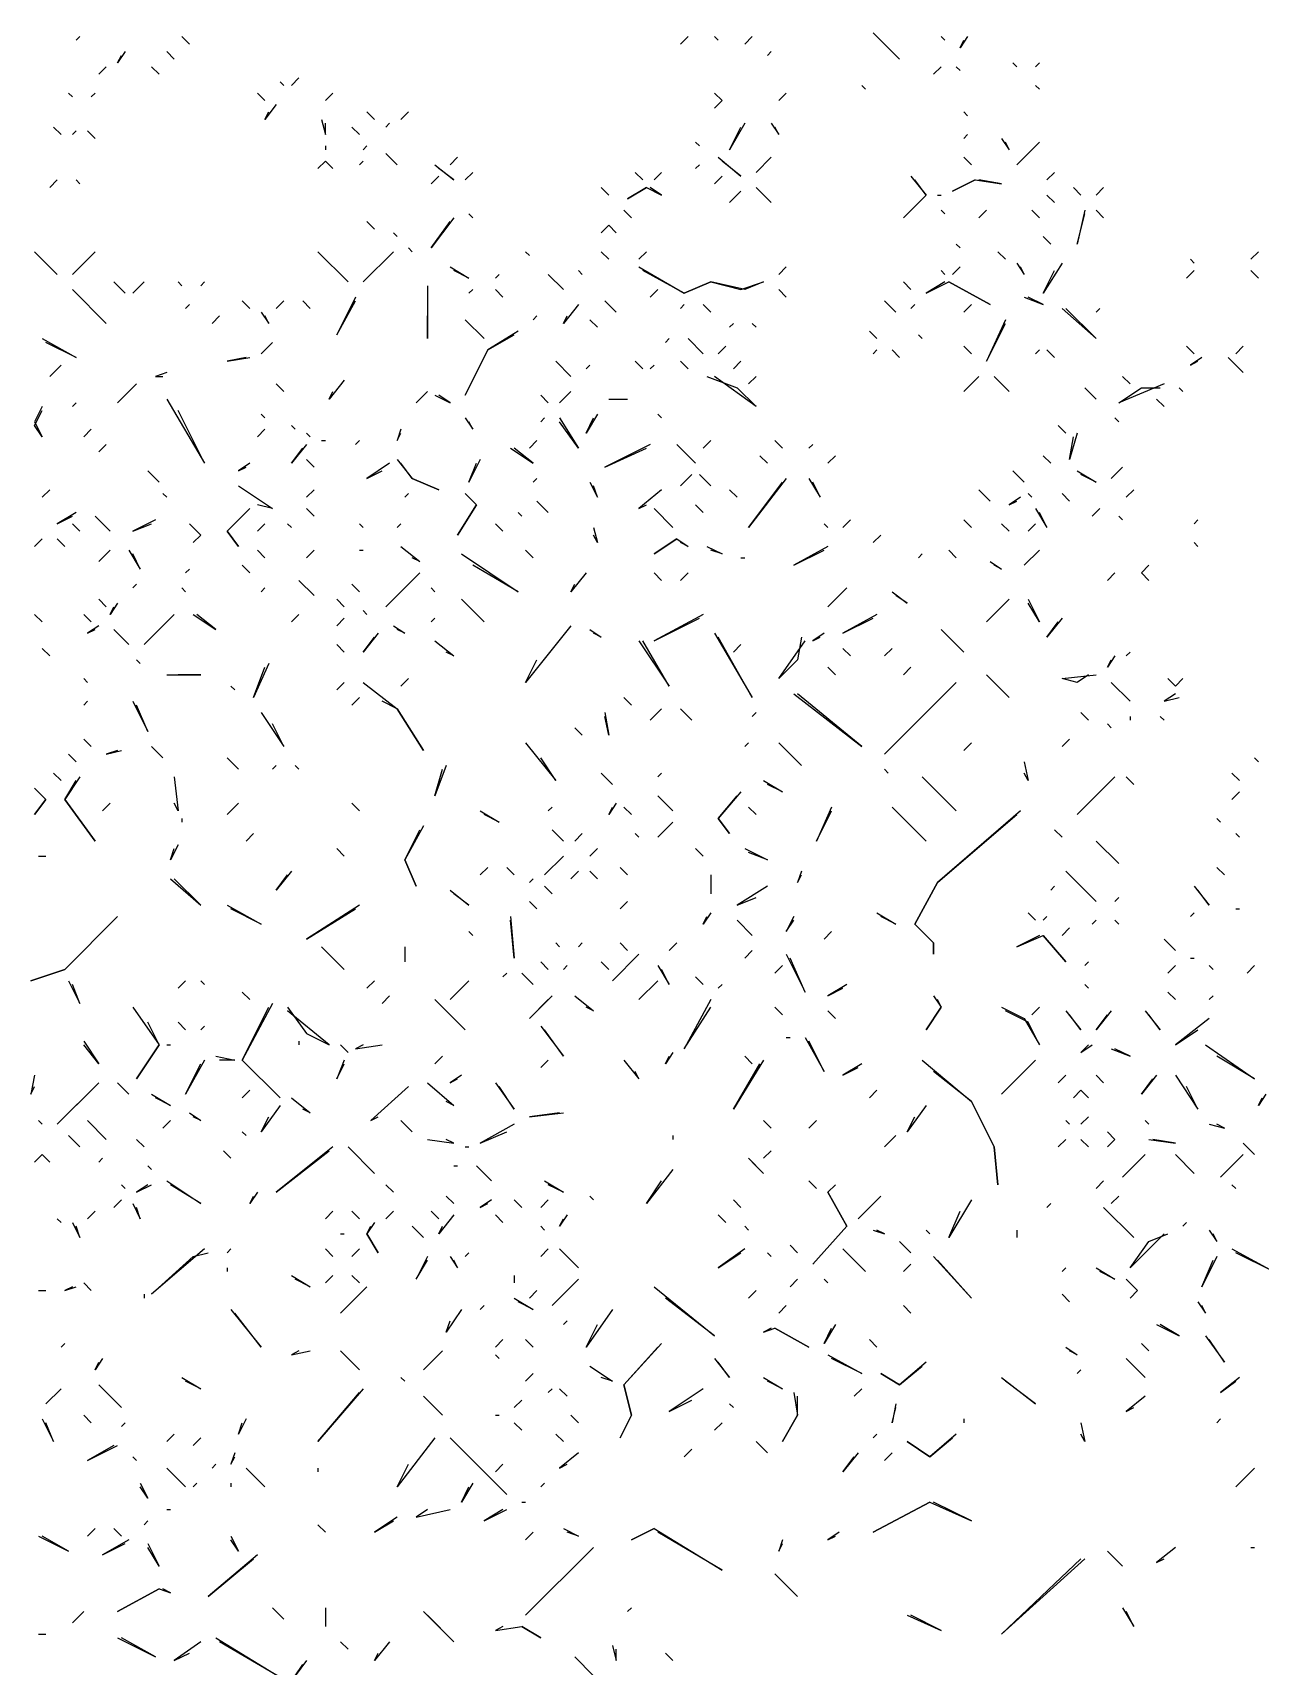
# Model space of a CAD drawing. Extents: x 1 to 2775, y -31 to 2075.
# Drawn here: x 2466.6 to 2520.8, y 1402.9 to 1475 of the extents above; entities that cross this region are included whole.
import ezdxf

# ---------------------------------------------------------------- set-up
doc = ezdxf.new("R2010")
doc.units = 0
doc.layers.add('LINEWORK', color=4, linetype='CONTINUOUS')

msp = doc.modelspace()

# ---------------------------------------------------------------- linework, layer by layer
at = {"layer": 'LINEWORK'}
for points in [[(2468.6667, 1474.8333), (2468.5, 1474.6667)], [(2473.1667, 1474.8333), (2473.5, 1474.5)], [(2495.5, 1474.8333), (2495.1667, 1474.5)], [(2496.6667, 1474.8333), (2496.8333, 1474.6667)], [(2498.3333, 1474.8333), (2498, 1474.5)], [(2503.6667, 1475), (2504.8333, 1473.8333)], [(2506.6667, 1474.8333), (2506.8333, 1474.6667)], [(2507.8333, 1474.8333), (2507.5, 1474.3333), (2507.6667, 1474.6667)], [(2470.6667, 1474.1667), (2470.3333, 1473.6667), (2470.5, 1474)], [(2472.5, 1474.1667), (2472.8333, 1473.8333)], [(2499.1667, 1474.1667), (2499, 1474)], [(2469.8333, 1473.5), (2469.5, 1473.1667)], [(2471.8333, 1473.5), (2472.1667, 1473.1667)], [(2506.6667, 1473.5), (2506.3333, 1473.1667)], [(2507.3333, 1473.5), (2507.5, 1473.3333)], [(2509.8333, 1473.6667), (2510, 1473.5)], [(2511, 1473.6667), (2510.8333, 1473.5)], [(2477.5, 1472.8333), (2477.6667, 1472.6667)], [(2478.3333, 1473), (2478, 1472.6667)], [(2503.1667, 1472.6667), (2503.3333, 1472.5)], [(2510.8333, 1472.6667), (2511, 1472.5)], [(2468.1667, 1472.3333), (2468.3333, 1472.1667)], [(2469.3333, 1472.3333), (2469.1667, 1472.1667)], [(2476.5, 1472.3333), (2476.8333, 1472)], [(2479.8333, 1472.3333), (2479.5, 1472)], [(2496.6667, 1472.3333), (2497, 1472), (2496.6667, 1471.6667), (2497, 1472)], [(2499.8333, 1472.3333), (2499.5, 1472)], [(2477.3333, 1471.8333), (2476.8333, 1471.1667), (2477, 1471.5)], [(2481.3333, 1471.5), (2481.6667, 1471.1667)], [(2483.1667, 1471.5), (2482.8333, 1471.1667)], [(2507.6667, 1471.5), (2507.8333, 1471.3333)], [(2467.5, 1470.8333), (2467.8333, 1470.5)], [(2468.5, 1470.6667), (2468.3333, 1470.5)], [(2469, 1470.6667), (2469.3333, 1470.3333)], [(2479.3333, 1471.1667), (2479.5, 1470.5), (2479.5, 1471)], [(2480.6667, 1470.8333), (2481, 1470.5)], [(2482.3333, 1471), (2482.1667, 1470.8333)], [(2498, 1471), (2497.3333, 1469.8333), (2497.8333, 1470.8333)], [(2499.1667, 1471), (2499.5, 1470.5), (2499.3333, 1470.8333)], [(2479.5, 1470), (2479.5, 1469.8333)], [(2481.3333, 1470), (2481.1667, 1469.8333)], [(2495.8333, 1470.1667), (2496, 1470)], [(2507.8333, 1470.5), (2507.6667, 1470.3333)], [(2509.3333, 1470.3333), (2509.6667, 1469.8333), (2509.5, 1470.1667)], [(2511, 1470.1667), (2510, 1469.1667)], [(2479.5, 1469.3333), (2479.1667, 1469), (2479.5, 1469.3333), (2479.8333, 1469)], [(2481.1667, 1469.3333), (2481, 1469.1667)], [(2482.1667, 1469.6667), (2482.6667, 1469.1667)], [(2484.3333, 1469.1667), (2485.1667, 1468.5), (2484.5, 1469)], [(2485.3333, 1469.5), (2485, 1469.1667)], [(2496, 1469.1667), (2495.8333, 1469)], [(2496.8333, 1469.5), (2497.8333, 1468.6667), (2497, 1469.3333)], [(2499.1667, 1469.5), (2498.5, 1468.8333)], [(2507.6667, 1469.5), (2508, 1469.1667)], [(2467.6667, 1468.5), (2467.3333, 1468.1667)], [(2468.5, 1468.5), (2468.6667, 1468.3333)], [(2484.5, 1468.6667), (2484.1667, 1468.3333)], [(2486, 1468.8333), (2485.6667, 1468.5)], [(2493.1667, 1468.8333), (2493.5, 1468.5)], [(2494.3333, 1468.8333), (2494, 1468.5)], [(2497, 1468.6667), (2496.6667, 1468.3333)], [(2505.3333, 1468.6667), (2506, 1467.8333), (2505, 1466.8333), (2506, 1467.8333), (2505.5, 1468.5)], [(2508.1667, 1468.5), (2507.1667, 1468), (2508.1667, 1468.5), (2509.3333, 1468.3333), (2508.3333, 1468.5)], [(2511.6667, 1468.8333), (2511.3333, 1468.5)], [(2491.6667, 1468.1667), (2492, 1467.8333)], [(2493.6667, 1468.1667), (2492.8333, 1467.6667), (2493.6667, 1468.1667), (2494.3333, 1467.8333), (2493.8333, 1468.1667)], [(2497.8333, 1468), (2497.3333, 1467.5)], [(2498.5, 1468.1667), (2499.1667, 1467.5)], [(2506.5, 1467.8333), (2506.6667, 1467.8333)], [(2511.3333, 1467.8333), (2511.6667, 1467.5)], [(2512.5, 1468.1667), (2512.8333, 1467.8333)], [(2513.8333, 1468.1667), (2513.5, 1467.8333)], [(2485.8333, 1467), (2486, 1466.8333)], [(2492.6667, 1467.1667), (2493, 1466.8333)], [(2506.6667, 1467.1667), (2506.8333, 1467)], [(2508.6667, 1467.1667), (2508.3333, 1466.8333)], [(2510.6667, 1467.1667), (2511, 1466.8333)], [(2513, 1467.1667), (2512.6667, 1465.6667), (2513, 1467)], [(2513.5, 1467.1667), (2513.8333, 1466.8333)], [(2481.3333, 1466.6667), (2481.6667, 1466.3333)], [(2485.1667, 1466.8333), (2484.1667, 1465.5), (2485, 1466.6667)], [(2492, 1466.5), (2491.6667, 1466.1667), (2492, 1466.5), (2492.3333, 1466.1667)], [(2482.5, 1466.1667), (2482.6667, 1466)], [(2483.1667, 1465.5), (2483.3333, 1465.3333)], [(2507.3333, 1465.6667), (2507.5, 1465.5)], [(2511.1667, 1466), (2511.5, 1465.6667)], [(2466.6667, 1465.3333), (2467.6667, 1464.3333)], [(2469.3333, 1465.3333), (2468.3333, 1464.3333)], [(2479.1667, 1465.3333), (2480.5, 1464)], [(2482.5, 1465.3333), (2481.1667, 1464)], [(2488.3333, 1465.3333), (2488.5, 1465.1667)], [(2491.6667, 1465.3333), (2492, 1465)], [(2493.6667, 1465.3333), (2493.3333, 1465)], [(2509.1667, 1465.3333), (2509.5, 1465)], [(2510, 1464.8333), (2510.3333, 1464.3333), (2510.1667, 1464.6667)], [(2512, 1464.8333), (2511.1667, 1463.5), (2511.6667, 1464.5)], [(2517.6667, 1465), (2517.8333, 1464.8333)], [(2520.6667, 1465.3333), (2520.3333, 1465)], [(2485, 1464.6667), (2485.8333, 1464.1667), (2485.1667, 1464.5)], [(2487.1667, 1464.3333), (2487, 1464.1667)], [(2489.3333, 1464.3333), (2490, 1463.6667)], [(2490.6667, 1464.5), (2490.8333, 1464.3333)], [(2493.3333, 1464.6667), (2495.3333, 1463.5), (2496.5, 1464), (2497.8333, 1463.6667), (2498.8333, 1464), (2498, 1463.6667), (2496.5, 1464), (2495.3333, 1463.5), (2493.5, 1464.5)], [(2499.8333, 1464.6667), (2499.5, 1464.3333)], [(2506.6667, 1464.5), (2506.8333, 1464.3333)], [(2507.5, 1464.6667), (2507.1667, 1464.3333)], [(2517.8333, 1464.5), (2517.5, 1464.1667)], [(2520.3333, 1464.5), (2520.6667, 1464.1667)], [(2468.3333, 1463.6667), (2469.8333, 1462.1667)], [(2470.1667, 1464), (2470.6667, 1463.5)], [(2471.5, 1464), (2471, 1463.5)], [(2473, 1464), (2473.1667, 1463.8333)], [(2474.1667, 1464), (2474, 1463.8333)], [(2480.8333, 1463.3333), (2480, 1461.6667), (2480.8333, 1463.1667)], [(2484, 1463.8333), (2484, 1461.5), (2484, 1462.5)], [(2486, 1463.6667), (2485.8333, 1463.5)], [(2487, 1463.6667), (2487.3333, 1463.3333)], [(2494.1667, 1463.6667), (2493.8333, 1463.3333)], [(2499.5, 1463.6667), (2499.8333, 1463.3333)], [(2505, 1464), (2505.3333, 1463.6667)], [(2506.8333, 1464), (2506, 1463.5), (2507, 1464), (2508.8333, 1463), (2507, 1464)], [(2510.3333, 1463.3333), (2511.1667, 1463), (2510.5, 1463.3333)], [(2473.5, 1463), (2473.3333, 1462.8333)], [(2475.8333, 1463.1667), (2476.1667, 1462.8333)], [(2476.6667, 1462.6667), (2477, 1462.1667), (2476.8333, 1462.5)], [(2477.6667, 1463.1667), (2477.3333, 1462.8333)], [(2478.5, 1463.1667), (2478.8333, 1462.8333)], [(2490.6667, 1463), (2490, 1462.1667), (2490.1667, 1462.5)], [(2491.8333, 1463.1667), (2492.3333, 1462.6667)], [(2495.3333, 1463), (2495.1667, 1462.8333)], [(2496.1667, 1463), (2496.5, 1462.6667)], [(2504.1667, 1463.1667), (2504.6667, 1462.6667)], [(2505.5, 1463), (2505.3333, 1462.8333)], [(2508, 1463), (2507.6667, 1462.6667)], [(2512, 1462.8333), (2513.5, 1461.5), (2512.1667, 1462.8333)], [(2513.6667, 1462.8333), (2513.5, 1462.6667)], [(2474.8333, 1462.5), (2474.5, 1462.1667)], [(2485.6667, 1462.3333), (2486.5, 1461.5)], [(2488.8333, 1462.5), (2488.6667, 1462.3333)], [(2491.1667, 1462.3333), (2491.5, 1462)], [(2497.5, 1462.1667), (2497.3333, 1462)], [(2498.3333, 1462.1667), (2498.5, 1462)], [(2509.5, 1462.3333), (2508.6667, 1460.5), (2509.5, 1462.1667)], [(2467, 1461.5), (2468.5, 1460.6667), (2467.1667, 1461.3333)], [(2477.1667, 1461.3333), (2476.6667, 1460.8333)], [(2488, 1461.8333), (2486.6667, 1461), (2485.6667, 1459), (2486.6667, 1461), (2487.8333, 1461.6667)], [(2494.6667, 1461.5), (2494.5, 1461.3333)], [(2495.5, 1461.5), (2496.1667, 1460.8333)], [(2497.1667, 1461.1667), (2496.8333, 1460.8333)], [(2503.5, 1461.8333), (2503.8333, 1461.5)], [(2505.6667, 1461.6667), (2505.8333, 1461.5)], [(2507.6667, 1461.1667), (2508, 1460.8333)], [(2517.5, 1461.1667), (2517.8333, 1460.8333)], [(2520, 1461.1667), (2519.6667, 1460.8333)], [(2476, 1460.6667), (2475.1667, 1460.5), (2476.1667, 1460.6667)], [(2489.6667, 1460.5), (2490.3333, 1459.8333)], [(2493.1667, 1460.5), (2493.5, 1460.1667)], [(2495.1667, 1460.5), (2495.5, 1460.1667)], [(2497.8333, 1460.5), (2497.5, 1460.1667)], [(2503.8333, 1461), (2503.6667, 1460.8333)], [(2504.5, 1461), (2504.8333, 1460.6667)], [(2511, 1461), (2510.8333, 1460.8333)], [(2511.3333, 1461), (2511.6667, 1460.6667)], [(2518.1667, 1460.6667), (2517.6667, 1460.3333), (2518, 1460.5)], [(2519.3333, 1460.6667), (2520, 1460)], [(2467.8333, 1460.3333), (2467.3333, 1459.8333)], [(2472.5, 1460), (2472, 1459.8333), (2472.3333, 1459.8333)], [(2491.1667, 1460.3333), (2491, 1460.1667)], [(2494, 1460.3333), (2493.8333, 1460.1667)], [(2496.3333, 1459.8333), (2497.6667, 1459.3333), (2498.5, 1458.5), (2496.6667, 1459.8333)], [(2498.5, 1459.8333), (2498.1667, 1459.5)], [(2508.3333, 1459.8333), (2507.6667, 1459.1667)], [(2509, 1459.8333), (2509.6667, 1459.1667)], [(2514.6667, 1459.8333), (2515, 1459.5)], [(2471.1667, 1459.5), (2470.3333, 1458.6667)], [(2477.3333, 1459.5), (2477.6667, 1459.1667)], [(2480.3333, 1459.6667), (2479.6667, 1458.8333), (2479.8333, 1459.1667)], [(2484, 1459.1667), (2483.5, 1458.6667)], [(2484.3333, 1459), (2485, 1458.6667), (2484.5, 1459)], [(2489, 1459), (2489.3333, 1458.6667)], [(2490.3333, 1459.1667), (2489.8333, 1458.6667)], [(2513, 1459.3333), (2513.5, 1458.8333)], [(2516.5, 1459.5), (2514.5, 1458.6667), (2515.5, 1459.3333), (2516.3333, 1459.3333)], [(2517.1667, 1459.3333), (2517.3333, 1459.1667)], [(2467, 1458.5), (2466.6667, 1457.8333), (2467, 1457.1667), (2466.6667, 1457.6667), (2467, 1458.3333)], [(2468.5, 1458.6667), (2468.3333, 1458.5)], [(2472.5, 1458.8333), (2474.1667, 1456), (2473, 1458.3333)], [(2492, 1458.8333), (2492.8333, 1458.8333)], [(2516.1667, 1458.8333), (2516.5, 1458.5)], [(2476.6667, 1458.1667), (2476.8333, 1458)], [(2478, 1457.6667), (2478.1667, 1457.5)], [(2485.6667, 1458), (2486, 1457.5), (2485.8333, 1457.8333)], [(2489.1667, 1458), (2489, 1457.8333)], [(2489.8333, 1458), (2490.6667, 1456.6667), (2489.8333, 1457.8333)], [(2491.5, 1458.1667), (2491, 1457.3333), (2491.3333, 1458)], [(2494.1667, 1458.1667), (2494.3333, 1458)], [(2511.8333, 1457.6667), (2512.1667, 1457.3333)], [(2514.3333, 1458), (2514.5, 1457.8333)], [(2469.1667, 1457.5), (2468.8333, 1457.1667)], [(2469.8333, 1456.8333), (2469.5, 1456.5)], [(2476.8333, 1457.5), (2476.5, 1457.1667)], [(2478.6667, 1456.8333), (2478, 1456), (2478.5, 1456.6667)], [(2478.6667, 1457.3333), (2478.8333, 1457.1667)], [(2479.3333, 1457), (2479.5, 1457)], [(2481, 1457), (2480.8333, 1456.8333)], [(2482.8333, 1457.5), (2482.6667, 1457), (2482.8333, 1457.3333)], [(2488.8333, 1457), (2488.5, 1456.6667)], [(2493.8333, 1456.8333), (2491.8333, 1455.8333), (2493.6667, 1456.6667)], [(2495, 1456.8333), (2495.8333, 1456)], [(2496.5, 1457), (2496.1667, 1456.6667)], [(2499.3333, 1457), (2499.6667, 1456.6667)], [(2501, 1456.8333), (2500.8333, 1456.6667)], [(2512.6667, 1457.3333), (2512.3333, 1456.1667), (2512.5, 1457.1667)], [(2478.6667, 1456.1667), (2479, 1455.8333)], [(2482.6667, 1456.1667), (2483.3333, 1455.3333), (2484.5, 1454.8333), (2483.3333, 1455.3333), (2482.8333, 1456)], [(2486.3333, 1456.1667), (2485.8333, 1455.1667), (2486.1667, 1456)], [(2487.6667, 1456.6667), (2488.6667, 1456), (2487.8333, 1456.6667)], [(2498.6667, 1456.3333), (2499, 1456)], [(2502, 1456.3333), (2501.6667, 1456)], [(2511.1667, 1456.3333), (2511.5, 1456)], [(2471.6667, 1455.6667), (2472.1667, 1455.1667)], [(2476.1667, 1456), (2475.6667, 1455.6667), (2476, 1455.8333)], [(2482.3333, 1456), (2481.3333, 1455.3333), (2482, 1455.6667)], [(2495.6667, 1455.5), (2495.1667, 1455)], [(2496, 1455.5), (2496.5, 1455)], [(2509.8333, 1455.6667), (2510.3333, 1455.1667)], [(2512.6667, 1455.6667), (2513.5, 1455.1667), (2512.8333, 1455.5)], [(2514.6667, 1455.8333), (2514.1667, 1455.3333)], [(2467.3333, 1454.8333), (2467, 1454.5)], [(2472.3333, 1454.6667), (2472.5, 1454.5)], [(2475.6667, 1455), (2477.1667, 1454), (2476.5, 1454.1667)], [(2479, 1454.8333), (2478.6667, 1454.5)], [(2483.1667, 1454.6667), (2483, 1454.5)], [(2485.6667, 1454.6667), (2486.1667, 1454.1667), (2485.3333, 1452.8333), (2486.1667, 1454.1667)], [(2488.8333, 1455.3333), (2488.6667, 1455.1667)], [(2491.1667, 1455.1667), (2491.5, 1454.5), (2491.3333, 1455)], [(2494.3333, 1454.8333), (2493.3333, 1454), (2493.6667, 1454.1667)], [(2497.3333, 1454.8333), (2497.6667, 1454.5)], [(2499.8333, 1455.3333), (2498.1667, 1453.1667), (2499.6667, 1455.1667)], [(2500.8333, 1455.3333), (2501.3333, 1454.5), (2501, 1455.1667)], [(2508.3333, 1454.8333), (2508.8333, 1454.3333)], [(2510.5, 1454.6667), (2510.6667, 1454.5)], [(2512, 1454.6667), (2512.3333, 1454.3333)], [(2515.1667, 1454.8333), (2514.8333, 1454.5)], [(2476.1667, 1454), (2475.1667, 1453), (2475.6667, 1452.3333), (2475.1667, 1453)], [(2478.6667, 1454), (2479, 1453.6667)], [(2488.8333, 1454.3333), (2489.3333, 1453.8333)], [(2494, 1454), (2494.8333, 1453.1667)], [(2495.8333, 1454.1667), (2496.1667, 1453.8333)], [(2510.1667, 1454.5), (2509.6667, 1454.1667), (2510, 1454.3333)], [(2510.8333, 1454), (2511.3333, 1453.1667), (2511, 1453.8333)], [(2513.6667, 1454), (2513.3333, 1453.6667)], [(2468.5, 1453.8333), (2467.6667, 1453.3333), (2468.3333, 1453.6667)], [(2468.3333, 1453.3333), (2468.6667, 1453)], [(2469.3333, 1453.6667), (2470, 1453)], [(2472, 1453.5), (2471, 1453), (2471.8333, 1453.3333)], [(2473.5, 1453.3333), (2474, 1452.8333), (2473.6667, 1452.5), (2474, 1452.8333)], [(2476.8333, 1453.3333), (2476.5, 1453)], [(2477.8333, 1453.3333), (2478, 1453.1667)], [(2481, 1453.3333), (2481.1667, 1453.1667)], [(2482.8333, 1453.3333), (2482.6667, 1453.1667)], [(2487, 1453.3333), (2487.3333, 1453)], [(2488, 1453.8333), (2488.1667, 1453.6667)], [(2501.5, 1453.3333), (2501.6667, 1453.1667)], [(2502.6667, 1453.5), (2502.3333, 1453.1667)], [(2507.6667, 1453.5), (2508, 1453.1667)], [(2509.3333, 1453.3333), (2509.6667, 1453)], [(2510.8333, 1453.3333), (2510.5, 1453)], [(2514.5, 1453.6667), (2514.6667, 1453.5)], [(2518, 1453.5), (2517.8333, 1453.3333)], [(2467, 1452.6667), (2466.6667, 1452.3333)], [(2467.6667, 1452.6667), (2468, 1452.3333)], [(2491.3333, 1453.1667), (2491.5, 1452.5), (2491.3333, 1452.8333)], [(2495, 1452.6667), (2494, 1452), (2495, 1452.6667), (2495.5, 1452.3333), (2495.1667, 1452.5)], [(2504, 1452.8333), (2503.6667, 1452.5)], [(2517.8333, 1452.5), (2518, 1452.3333)], [(2470, 1452.1667), (2469.5, 1451.6667)], [(2470.8333, 1452.1667), (2471.3333, 1451.3333), (2471, 1452)], [(2476.5, 1452.1667), (2476.8333, 1451.8333)], [(2479, 1452.1667), (2478.6667, 1451.8333)], [(2481, 1452.1667), (2481.1667, 1452.1667)], [(2482.8333, 1452.3333), (2483.6667, 1451.6667), (2483.3333, 1451.8333)], [(2485.5, 1452), (2488, 1450.3333), (2486, 1451.5)], [(2488.3333, 1452.1667), (2488.6667, 1451.8333)], [(2496.3333, 1452.3333), (2497, 1452), (2496.5, 1452.1667)], [(2497.8333, 1451.8333), (2498, 1451.8333)], [(2501.6667, 1452.3333), (2500.1667, 1451.5), (2501.5, 1452.1667)], [(2505.8333, 1452), (2505.6667, 1451.8333)], [(2507, 1452.1667), (2507.3333, 1451.8333)], [(2511, 1452.1667), (2510.3333, 1451.5)], [(2473.5, 1451.3333), (2473.3333, 1451.1667)], [(2475.8333, 1451.5), (2476.1667, 1451.1667)], [(2483.6667, 1451.1667), (2482.1667, 1449.6667)], [(2491, 1451.1667), (2490.3333, 1450.3333), (2490.5, 1450.6667)], [(2494, 1451.1667), (2494.3333, 1450.8333)], [(2495.5, 1451.1667), (2495.1667, 1450.8333)], [(2508.8333, 1451.6667), (2509.3333, 1451.3333), (2509, 1451.5)], [(2514.3333, 1451.1667), (2514, 1450.8333)], [(2515.8333, 1451.5), (2515.5, 1451.1667), (2515.8333, 1450.8333), (2515.5, 1451.1667)], [(2471.1667, 1450.6667), (2471, 1450.5)], [(2473.1667, 1450.5), (2473.3333, 1450.3333)], [(2476.8333, 1450.5), (2476.6667, 1450.3333)], [(2478.3333, 1450.8333), (2479, 1450.1667)], [(2480.6667, 1450.6667), (2481, 1450.3333)], [(2484.1667, 1450.5), (2484.3333, 1450.3333)], [(2502.5, 1450.5), (2501.6667, 1449.6667)], [(2504.5, 1450.3333), (2505.1667, 1449.8333), (2504.6667, 1450.1667)], [(2469.5, 1450), (2469.8333, 1449.6667)], [(2470.3333, 1449.8333), (2470, 1449.3333), (2470.1667, 1449.6667)], [(2480, 1450), (2480.3333, 1449.6667)], [(2485.5, 1450), (2486.5, 1449)], [(2509.6667, 1450), (2508.6667, 1449)], [(2510.5, 1450), (2511, 1449), (2510.5, 1449.8333)], [(2466.6667, 1449.3333), (2467, 1449)], [(2468.8333, 1449.3333), (2469.1667, 1449)], [(2472.8333, 1449.3333), (2471.5, 1448)], [(2473.6667, 1449.3333), (2474.6667, 1448.6667), (2473.8333, 1449.3333)], [(2478.3333, 1449.3333), (2478, 1449)], [(2480.3333, 1449.1667), (2480, 1448.8333)], [(2481.1667, 1449.5), (2481.3333, 1449.3333)], [(2484.3333, 1449.1667), (2484.1667, 1449)], [(2496.1667, 1449.3333), (2494, 1448.1667), (2496, 1449.1667)], [(2503.8333, 1449.3333), (2502.3333, 1448.5), (2503.6667, 1449.1667)], [(2512, 1449.1667), (2511.3333, 1448.3333), (2511.8333, 1449)], [(2469.5, 1448.8333), (2469, 1448.5), (2469.3333, 1448.6667)], [(2470.1667, 1448.6667), (2470.8333, 1448)], [(2481.8333, 1448.5), (2481.1667, 1447.6667), (2481.6667, 1448.3333)], [(2482.5, 1448.8333), (2483, 1448.5), (2482.6667, 1448.6667)], [(2484.3333, 1448.1667), (2485.1667, 1447.5), (2484.8333, 1447.6667)], [(2490.3333, 1448.8333), (2488.3333, 1446.3333), (2488.8333, 1447.3333)], [(2491.1667, 1448.6667), (2491.6667, 1448.3333), (2491.3333, 1448.5)], [(2493.3333, 1448.1667), (2494.6667, 1446.1667), (2493.5, 1448.1667)], [(2496.6667, 1448.5), (2498.3333, 1445.6667), (2496.8333, 1448.3333)], [(2500.5, 1448.3333), (2500.3333, 1447.3333), (2499.5, 1446.5), (2500.6667, 1448.1667)], [(2501.5, 1448.5), (2501, 1448.1667), (2501.3333, 1448.3333)], [(2506.6667, 1448.6667), (2507.6667, 1447.6667)], [(2467, 1447.8333), (2467.3333, 1447.5)], [(2480, 1448), (2480.3333, 1447.6667)], [(2497.8333, 1448), (2497.5, 1447.6667)], [(2502.3333, 1447.8333), (2502.6667, 1447.5)], [(2504.5, 1447.8333), (2504.1667, 1447.5)], [(2514.3333, 1447.5), (2514, 1447), (2514.1667, 1447.3333)], [(2515, 1447.6667), (2514.8333, 1447.5)], [(2471.1667, 1447.3333), (2471.3333, 1447.1667)], [(2477, 1447.1667), (2476.3333, 1445.6667), (2476.8333, 1447)], [(2501.6667, 1447), (2502, 1446.6667)], [(2505.3333, 1447), (2505, 1446.6667)], [(2468.8333, 1446.5), (2469, 1446.3333)], [(2472.5, 1446.6667), (2474, 1446.6667), (2473, 1446.6667)], [(2475.3333, 1446.1667), (2475.5, 1446)], [(2480.3333, 1446.3333), (2480, 1446)], [(2481.1667, 1446.3333), (2482.6667, 1445.1667), (2483.8333, 1443.3333), (2482.6667, 1445.1667), (2482, 1445.5)], [(2483.1667, 1446.5), (2482.8333, 1446.1667)], [(2507.3333, 1446.3333), (2504.1667, 1443.1667)], [(2508.6667, 1446.6667), (2509.6667, 1445.6667)], [(2513.1667, 1446.6667), (2512.6667, 1446.3333), (2512, 1446.5), (2513.5, 1446.6667)], [(2514.1667, 1446.3333), (2515, 1445.5)], [(2516.6667, 1446.5), (2517, 1446.1667), (2517.3333, 1446.5), (2517, 1446.1667)], [(2469, 1445.5), (2468.8333, 1445.3333)], [(2471, 1445.5), (2471.6667, 1444.1667), (2471.1667, 1445.3333)], [(2481, 1445.6667), (2480.6667, 1445.3333)], [(2492.6667, 1445.6667), (2493, 1445.3333)], [(2500.1667, 1445.8333), (2503.1667, 1443.5), (2500.3333, 1445.8333)], [(2517, 1445.8333), (2516.5, 1445.5), (2517.1667, 1445.6667)], [(2476.6667, 1445), (2477.6667, 1443.5), (2477.1667, 1444.5)], [(2491.8333, 1445), (2492, 1444), (2491.8333, 1444.8333)], [(2494.3333, 1445.1667), (2493.8333, 1444.6667)], [(2495.1667, 1445.1667), (2495.6667, 1444.6667)], [(2498.5, 1445), (2498.3333, 1444.8333)], [(2512.8333, 1445), (2513.1667, 1444.6667)], [(2515, 1444.8333), (2515, 1444.6667)], [(2516.3333, 1444.8333), (2516.5, 1444.6667)], [(2468.8333, 1443.8333), (2469.1667, 1443.5)], [(2490.5, 1444.3333), (2490.8333, 1444)], [(2512.3333, 1443.8333), (2512, 1443.5)], [(2514, 1444.5), (2514.1667, 1444.3333)], [(2468.1667, 1443.1667), (2468.5, 1442.8333)], [(2470.3333, 1443.3333), (2469.8333, 1443.1667), (2470.5, 1443.3333)], [(2471.8333, 1443.5), (2472.3333, 1443)], [(2488.3333, 1443.6667), (2489.6667, 1442), (2489, 1443)], [(2498.1667, 1443.6667), (2498, 1443.5)], [(2499.5, 1443.6667), (2500.5, 1442.6667)], [(2508, 1443.6667), (2507.6667, 1443.3333)], [(2475.1667, 1443), (2475.6667, 1442.5)], [(2477.3333, 1442.6667), (2477.1667, 1442.5)], [(2478.1667, 1442.6667), (2478.3333, 1442.5)], [(2484.8333, 1442.6667), (2484.3333, 1441.3333), (2484.6667, 1442.5)], [(2504.1667, 1442.5), (2504.3333, 1442.3333)], [(2510.3333, 1442.8333), (2510.5, 1442), (2510.3333, 1442.3333)], [(2520.5, 1443), (2520.6667, 1442.8333)], [(2467.5, 1442.3333), (2467.8333, 1442)], [(2468.6667, 1442.1667), (2468, 1441.1667), (2469.3333, 1439.3333), (2468, 1441.1667), (2468.5, 1442)], [(2472.8333, 1442.1667), (2473, 1440.6667), (2472.8333, 1441)], [(2491.6667, 1442.3333), (2492.1667, 1441.8333)], [(2494.3333, 1442.3333), (2494.1667, 1442.1667)], [(2498.8333, 1442), (2499.6667, 1441.5), (2499, 1441.8333)], [(2505.8333, 1442.1667), (2507.3333, 1440.6667)], [(2514.3333, 1442.1667), (2512.6667, 1440.5)], [(2514.8333, 1442.1667), (2515.1667, 1441.8333)], [(2519.5, 1442.3333), (2519.8333, 1442)], [(2466.6667, 1441.6667), (2467.1667, 1441.1667), (2466.6667, 1440.5), (2467.1667, 1441.1667)], [(2470, 1441), (2469.6667, 1440.6667)], [(2475.6667, 1441), (2475.1667, 1440.5)], [(2480.6667, 1441), (2481, 1440.6667)], [(2492.3333, 1441), (2492, 1440.5), (2492.1667, 1440.8333)], [(2494.1667, 1441.3333), (2494.8333, 1440.6667)], [(2497.8333, 1441.5), (2496.8333, 1440.3333), (2497.3333, 1439.6667), (2496.8333, 1440.3333), (2497.6667, 1441.3333)], [(2519.8333, 1441.5), (2519.5, 1441.1667)], [(2473.1667, 1440.3333), (2473.1667, 1440.1667)], [(2486.3333, 1440.6667), (2487.1667, 1440.1667), (2486.5, 1440.5)], [(2489.5, 1440.8333), (2489.3333, 1440.6667)], [(2492.6667, 1440.8333), (2493, 1440.5)], [(2498.1667, 1440.8333), (2498.5, 1440.5)], [(2501.8333, 1440.8333), (2501.1667, 1439.3333), (2501.8333, 1440.6667)], [(2504.5, 1440.8333), (2506, 1439.3333)], [(2510.1667, 1440.6667), (2506.5, 1437.5), (2505.5, 1435.6667), (2506.3333, 1434.8333), (2506.3333, 1434.3333), (2506.3333, 1434.8333), (2505.5, 1435.6667), (2506.5, 1437.5), (2510, 1440.5)], [(2518.8333, 1440.3333), (2519, 1440.1667)], [(2476.3333, 1439.6667), (2476, 1439.3333)], [(2483.8333, 1440), (2483, 1438.5), (2483.5, 1437.3333), (2483, 1438.5), (2483.6667, 1439.8333)], [(2489.5, 1439.8333), (2490, 1439.3333)], [(2490.8333, 1439.6667), (2490.5, 1439.3333)], [(2493.1667, 1439.6667), (2493.3333, 1439.5)], [(2494.8333, 1440.1667), (2494.1667, 1439.5)], [(2511.6667, 1439.8333), (2512, 1439.5)], [(2519.6667, 1439.6667), (2519.8333, 1439.5)], [(2473, 1439.1667), (2472.6667, 1438.5), (2472.8333, 1439)], [(2480, 1439), (2480.3333, 1438.6667)], [(2491.5, 1439), (2491.1667, 1438.6667)], [(2495.8333, 1439), (2496.1667, 1438.6667)], [(2498, 1439), (2499, 1438.5), (2498.1667, 1438.8333)], [(2513.5, 1439.3333), (2514.5, 1438.3333)], [(2466.8333, 1438.6667), (2467.1667, 1438.6667)], [(2486.6667, 1438.1667), (2486.3333, 1437.8333)], [(2487.5, 1438.1667), (2487.8333, 1437.8333)], [(2490, 1438.6667), (2489.1667, 1437.8333)], [(2492.5, 1438.1667), (2492.8333, 1437.8333)], [(2518.8333, 1438.1667), (2519.1667, 1437.8333)], [(2472.6667, 1437.6667), (2474, 1436.5), (2472.8333, 1437.6667)], [(2478, 1438), (2477.3333, 1437.1667), (2477.8333, 1437.8333)], [(2488.6667, 1437.6667), (2488.5, 1437.5)], [(2490.6667, 1438), (2490.3333, 1437.6667)], [(2491.1667, 1438), (2491.5, 1437.6667)], [(2496.5, 1437.8333), (2496.5, 1437)], [(2500.5, 1438), (2500.3333, 1437.5), (2500.5, 1437.8333)], [(2512.1667, 1438), (2513.5, 1436.6667)], [(2485, 1437.1667), (2485.8333, 1436.5), (2485.1667, 1437)], [(2488.5, 1436.6667), (2488.8333, 1436.3333)], [(2489.1667, 1437.3333), (2489.5, 1437)], [(2492.8333, 1436.6667), (2492.5, 1436.3333)], [(2499, 1437.3333), (2497.6667, 1436.5), (2498.5, 1436.8333)], [(2511.6667, 1437.3333), (2511.5, 1437.1667)], [(2514.5, 1436.8333), (2514.3333, 1436.6667)], [(2517.8333, 1437.3333), (2518.5, 1436.5), (2518, 1437.1667)], [(2470.3333, 1436), (2468, 1433.6667), (2466.5, 1433.1667), (2468, 1433.6667)], [(2475.1667, 1436.5), (2476.6667, 1435.6667), (2475.3333, 1436.3333)], [(2481, 1436.5), (2478.6667, 1435), (2480.8333, 1436.3333)], [(2487.6667, 1436), (2487.8333, 1434.1667), (2487.6667, 1435.8333)], [(2496.5, 1436.1667), (2496.1667, 1435.6667), (2496.3333, 1436)], [(2500.1667, 1436), (2499.8333, 1435.3333), (2500.1667, 1435.8333)], [(2503.8333, 1436.1667), (2504.6667, 1435.6667), (2504, 1436)], [(2510.5, 1436.1667), (2510.8333, 1435.8333)], [(2511.3333, 1436), (2511.1667, 1435.8333)], [(2517.8333, 1436.1667), (2517.6667, 1436)], [(2519.6667, 1436.3333), (2519.8333, 1436.3333)], [(2485.8333, 1435.3333), (2486, 1435.1667)], [(2497.6667, 1435.8333), (2498.3333, 1435.1667)], [(2501.8333, 1435.3333), (2501.5, 1435)], [(2512.3333, 1435.5), (2512, 1435.1667)], [(2513.5, 1435.8333), (2513.3333, 1435.6667)], [(2514.3333, 1435.8333), (2514.5, 1435.6667)], [(2479.3333, 1434.6667), (2480.3333, 1433.6667)], [(2483, 1434.6667), (2483, 1434)], [(2489.6667, 1434.8333), (2489.8333, 1434.6667)], [(2490.8333, 1434.8333), (2490.6667, 1434.6667)], [(2492.5, 1434.8333), (2492.8333, 1434.5)], [(2495, 1434.8333), (2494.6667, 1434.5)], [(2498.3333, 1434.5), (2498, 1434.1667)], [(2511, 1435.1667), (2510, 1434.6667), (2511.1667, 1435.1667), (2512.1667, 1434), (2511.1667, 1435.1667)], [(2516.5, 1435), (2517, 1434.5)], [(2489, 1434), (2489.3333, 1433.6667)], [(2490.1667, 1433.8333), (2490, 1433.6667)], [(2491.6667, 1434), (2492, 1433.6667)], [(2493.3333, 1434.3333), (2492.1667, 1433.1667)], [(2494.1667, 1433.8333), (2494.6667, 1433), (2494.3333, 1433.6667)], [(2499.6667, 1433.8333), (2499.3333, 1433.5)], [(2499.8333, 1434.3333), (2500.6667, 1432.6667), (2500, 1434.1667)], [(2513.1667, 1434), (2513, 1433.8333)], [(2517, 1433.8333), (2516.6667, 1433.5)], [(2517.6667, 1434.1667), (2517.8333, 1434.1667)], [(2518.5, 1433.8333), (2518.6667, 1433.6667)], [(2520.5, 1433.8333), (2520.1667, 1433.5)], [(2468.1667, 1433.1667), (2468.6667, 1432.1667), (2468.3333, 1433)], [(2473.3333, 1433.1667), (2473, 1432.8333)], [(2474, 1433.1667), (2474.1667, 1433)], [(2481.6667, 1433.1667), (2481.3333, 1432.8333)], [(2485.8333, 1433.1667), (2485, 1432.3333)], [(2487.5, 1433.5), (2487.3333, 1433.3333)], [(2488.1667, 1433.5), (2488.6667, 1433)], [(2494.1667, 1433.1667), (2493.3333, 1432.3333)], [(2495.8333, 1433.3333), (2496.1667, 1433)], [(2475.8333, 1432.6667), (2476.1667, 1432.3333)], [(2482.3333, 1432.5), (2482, 1432.1667)], [(2484.3333, 1432.3333), (2485.6667, 1431), (2484.5, 1432.1667)], [(2489.5, 1432.5), (2488.5, 1431.5), (2489.3333, 1432.3333)], [(2490.5, 1432.5), (2491.3333, 1431.8333), (2491, 1432)], [(2496.5, 1432.3333), (2495.3333, 1430.1667), (2496.5, 1432)], [(2497, 1433), (2496.8333, 1432.8333)], [(2502.5, 1433), (2501.6667, 1432.5), (2502.3333, 1432.8333)], [(2506.3333, 1432.5), (2506.6667, 1432), (2506, 1431), (2506.6667, 1432), (2506.5, 1432.3333)], [(2513, 1433), (2513.1667, 1432.8333)], [(2516.6667, 1432.6667), (2517, 1432.3333)], [(2518.6667, 1432.5), (2518.5, 1432.3333)], [(2471, 1432), (2472.1667, 1430.3333), (2471.1667, 1428.8333), (2472.1667, 1430.3333), (2471.6667, 1431.3333)], [(2477.1667, 1432.1667), (2475.8333, 1429.6667), (2477.5, 1428), (2475.8333, 1429.6667), (2477, 1432)], [(2477.8333, 1432), (2478.6667, 1430.8333), (2479.6667, 1430.3333), (2477.8333, 1431.8333)], [(2499.3333, 1432), (2499.6667, 1431.6667)], [(2501.6667, 1431.8333), (2502, 1431.5)], [(2509.3333, 1432), (2510.3333, 1431.5), (2511, 1430.3333), (2510.5, 1431.3333), (2509.5, 1431.8333)], [(2511, 1432), (2510.6667, 1431.6667)], [(2512.1667, 1431.8333), (2512.8333, 1431), (2512.3333, 1431.6667)], [(2514.1667, 1431.8333), (2513.5, 1431), (2514, 1431.6667)], [(2515.6667, 1431.8333), (2516.3333, 1431), (2515.8333, 1431.6667)], [(2473, 1431.3333), (2473.3333, 1431)], [(2474.1667, 1431.1667), (2474, 1431)], [(2489, 1431.1667), (2490, 1429.8333), (2489.1667, 1431)], [(2518.5, 1431.5), (2517, 1430.3333), (2518, 1431)], [(2468.8333, 1430.5), (2469.5, 1429.5), (2468.8333, 1430.3333)], [(2472.5, 1430.3333), (2472.6667, 1430.3333)], [(2478.3333, 1430.5), (2478.3333, 1430.3333)], [(2480.1667, 1430.3333), (2480.5, 1430)], [(2481.1667, 1430.3333), (2480.8333, 1430.1667), (2482, 1430.3333)], [(2499.8333, 1430.6667), (2500, 1430.6667)], [(2500.6667, 1430.6667), (2501.5, 1429.1667), (2500.8333, 1430.5)], [(2513.1667, 1430.3333), (2512.8333, 1430), (2513.3333, 1430.3333)], [(2514.1667, 1430.1667), (2515, 1429.8333), (2514.3333, 1430.1667)], [(2518.3333, 1430.3333), (2520.5, 1428.8333), (2518.8333, 1429.8333)], [(2474.1667, 1429.6667), (2473.3333, 1428.1667), (2474, 1429.5)], [(2474.6667, 1429.8333), (2475.5, 1429.6667), (2474.8333, 1429.6667)], [(2480.3333, 1429.6667), (2480, 1428.8333), (2480.3333, 1429.5)], [(2484.6667, 1429.8333), (2484.3333, 1429.5)], [(2489.3333, 1429.6667), (2489, 1429.3333)], [(2492.6667, 1429.6667), (2493.3333, 1428.8333), (2493.1667, 1429.1667)], [(2494.8333, 1430), (2494.5, 1429.5), (2494.6667, 1429.8333)], [(2498.8333, 1429.6667), (2497.5, 1427.5), (2498.6667, 1429.5)], [(2498, 1429.8333), (2498.3333, 1429.5)], [(2503.1667, 1429.5), (2502.3333, 1429), (2503, 1429.3333)], [(2505.8333, 1429.6667), (2508, 1427.8333), (2509, 1425.8333), (2509.1667, 1424.1667), (2509, 1425.8333), (2508, 1427.8333), (2506.3333, 1429.1667)], [(2510.8333, 1429.6667), (2509.3333, 1428.1667)], [(2466.6667, 1429), (2466.5, 1428.1667), (2466.6667, 1428.5)], [(2485.5, 1429), (2485, 1428.6667), (2485.3333, 1428.8333)], [(2512.1667, 1429), (2511.8333, 1428.6667)], [(2513.5, 1429), (2513.8333, 1428.6667)], [(2516.1667, 1429), (2515.5, 1428.1667), (2516, 1428.8333)], [(2517, 1429), (2518, 1427.5), (2517.5, 1428.5)], [(2469.5, 1428.6667), (2467.6667, 1426.8333), (2469.3333, 1428.5)], [(2470.3333, 1428.6667), (2470.8333, 1428.1667)], [(2471.8333, 1428.1667), (2472.6667, 1427.6667), (2472, 1428)], [(2476.1667, 1428.3333), (2475.8333, 1428)], [(2478, 1428), (2478.8333, 1427.3333), (2478.5, 1427.5)], [(2483.1667, 1428.5), (2481.5, 1427), (2481.8333, 1427.1667)], [(2484, 1428.6667), (2485.1667, 1427.6667), (2484.8333, 1427.8333)], [(2487, 1428.6667), (2487.8333, 1427.5), (2487.1667, 1428.5)], [(2503.8333, 1428.3333), (2503.5, 1428)], [(2512.8333, 1428.3333), (2512.5, 1428), (2512.8333, 1428.3333), (2513.1667, 1428)], [(2521, 1428.1667), (2520.6667, 1427.6667), (2520.8333, 1428)], [(2473.5, 1427.3333), (2474, 1427), (2473.6667, 1427.1667)], [(2477.5, 1427.6667), (2476.6667, 1426.5), (2477, 1427.1667)], [(2489.8333, 1427.3333), (2488.5, 1427.1667), (2490, 1427.3333)], [(2506, 1427.6667), (2505.1667, 1426.5), (2505.5, 1427.1667)], [(2466.8333, 1427), (2467, 1426.8333)], [(2469, 1427), (2469.8333, 1426.1667)], [(2472.6667, 1427), (2472.3333, 1426.6667)], [(2482.8333, 1427), (2483.3333, 1426.5)], [(2487.8333, 1426.8333), (2486.3333, 1426), (2487.5, 1426.5)], [(2498.8333, 1427), (2499.1667, 1426.6667)], [(2501.1667, 1427), (2500.8333, 1426.6667)], [(2512.1667, 1427), (2512.3333, 1426.8333)], [(2513.1667, 1427.1667), (2512.8333, 1426.8333)], [(2515.6667, 1427), (2515.8333, 1426.8333)], [(2518.5, 1426.8333), (2519.1667, 1426.6667), (2518.8333, 1426.8333)], [(2468.1667, 1426.3333), (2468.6667, 1425.8333)], [(2471.1667, 1426.1667), (2471.5, 1425.8333)], [(2475.8333, 1426.5), (2476, 1426.3333)], [(2479.8333, 1425.8333), (2477.3333, 1423.8333), (2479.6667, 1425.6667)], [(2480.5, 1425.8333), (2481.6667, 1424.6667)], [(2484, 1426.1667), (2485.1667, 1426), (2484.8333, 1426.1667)], [(2485.6667, 1425.8333), (2485.8333, 1425.8333)], [(2494.8333, 1426.3333), (2494.8333, 1426.1667)], [(2504.6667, 1426.3333), (2504.1667, 1425.8333)], [(2512.1667, 1426.1667), (2511.8333, 1425.8333)], [(2512.8333, 1426.1667), (2513.1667, 1425.8333)], [(2514, 1426.5), (2514.3333, 1426.1667), (2514, 1425.8333), (2514.3333, 1426.1667)], [(2515.8333, 1426.1667), (2517, 1426), (2516, 1426.1667)], [(2520, 1426), (2520.5, 1425.5)], [(2467, 1425.5), (2466.6667, 1425.1667), (2467, 1425.5), (2467.3333, 1425.1667)], [(2469.6667, 1425.3333), (2469.5, 1425.1667)], [(2475, 1425.6667), (2475.3333, 1425.3333)], [(2498.1667, 1425.3333), (2498.8333, 1424.6667), (2498.3333, 1425.1667)], [(2499.1667, 1425.6667), (2498.8333, 1425.3333)], [(2515.6667, 1425.5), (2514.6667, 1424.5)], [(2517, 1425.5), (2517.8333, 1424.6667)], [(2520, 1425.5), (2519, 1424.5), (2519.8333, 1425.3333)], [(2471.6667, 1425), (2471.8333, 1424.8333)], [(2485.1667, 1425), (2485.3333, 1425)], [(2486.1667, 1425), (2486.8333, 1424.3333)], [(2494.8333, 1424.8333), (2493.6667, 1423.3333), (2494.3333, 1424.3333)], [(2470.5, 1424.1667), (2470.6667, 1424)], [(2471.6667, 1424.1667), (2471.1667, 1423.8333), (2471.8333, 1424.1667)], [(2472.5, 1424.3333), (2474, 1423.3333), (2472.6667, 1424.1667)], [(2476.5, 1423.8333), (2476.1667, 1423.3333), (2476.3333, 1423.6667)], [(2482.1667, 1424.1667), (2482.5, 1423.8333)], [(2484.8333, 1423.6667), (2485.1667, 1423.3333)], [(2489.1667, 1424.3333), (2490, 1423.8333), (2489.3333, 1424.1667)], [(2491.1667, 1423.6667), (2491.3333, 1423.5)], [(2500.8333, 1424.3333), (2501.1667, 1424)], [(2502, 1424.1667), (2501.6667, 1423.8333), (2502.5, 1422.3333), (2501, 1420.6667), (2502.5, 1422.3333), (2501.6667, 1423.8333)], [(2504, 1423.6667), (2503, 1422.6667)], [(2513.8333, 1424.3333), (2513.5, 1424)], [(2514.5, 1423.6667), (2514.1667, 1423.3333)], [(2519.5, 1424.1667), (2519.6667, 1424)], [(2469.3333, 1423), (2469, 1422.6667)], [(2470.5, 1423.5), (2470.1667, 1423.1667)], [(2471, 1423.3333), (2471.3333, 1422.6667), (2471.1667, 1423.1667)], [(2479.8333, 1423), (2479.5, 1422.6667)], [(2480.6667, 1423), (2481, 1422.6667)], [(2482.5, 1423), (2482.1667, 1422.6667)], [(2484.1667, 1423), (2484.5, 1422.6667)], [(2486.8333, 1423.5), (2486.3333, 1423.1667), (2486.6667, 1423.3333)], [(2487.8333, 1423.5), (2488.1667, 1423.1667)], [(2489.3333, 1423.5), (2489, 1423.1667)], [(2497.5, 1423.5), (2497.8333, 1423.1667)], [(2508, 1423.5), (2507, 1421.8333), (2507.5, 1423)], [(2511.5, 1423.3333), (2511.3333, 1423.1667)], [(2513.8333, 1423.1667), (2515.1667, 1421.8333)], [(2467.6667, 1422.6667), (2467.8333, 1422.5)], [(2468.3333, 1422.5), (2468.6667, 1421.8333), (2468.5, 1422.3333)], [(2481.6667, 1422.5), (2481.3333, 1422), (2481.8333, 1421.1667), (2481.3333, 1422), (2481.5, 1422.3333)], [(2483.3333, 1422.3333), (2483.8333, 1421.8333)], [(2485.1667, 1422.8333), (2484.5, 1422), (2484.6667, 1422.3333)], [(2487, 1422.8333), (2487.3333, 1422.5)], [(2489, 1422.3333), (2489.1667, 1422.1667)], [(2490.1667, 1422.8333), (2489.8333, 1422.3333), (2490, 1422.6667)], [(2496.8333, 1422.8333), (2497.1667, 1422.5)], [(2498, 1422.3333), (2498.1667, 1422.1667)], [(2517.5, 1422.5), (2517.3333, 1422.3333)], [(2480.1667, 1422), (2480.3333, 1422)], [(2500, 1421.5), (2500.3333, 1421.1667)], [(2503.6667, 1422.1667), (2504.1667, 1422), (2503.8333, 1422.1667)], [(2504.8333, 1421.6667), (2505.3333, 1421.1667)], [(2506, 1422.1667), (2506.1667, 1422)], [(2510, 1422.1667), (2510, 1421.8333)], [(2516.5, 1422), (2515, 1420.5), (2515.8333, 1421.6667), (2516.6667, 1422)], [(2518.5, 1422.1667), (2518.8333, 1421.6667), (2518.6667, 1422)], [(2474.1667, 1421.3333), (2471.8333, 1419.3333), (2473.6667, 1421), (2474.3333, 1421.1667)], [(2475.3333, 1421.3333), (2475.1667, 1421.1667)], [(2479.5, 1421.3333), (2479.8333, 1421)], [(2481, 1421.3333), (2480.6667, 1421)], [(2484, 1421), (2483.5, 1420), (2484, 1420.8333)], [(2485, 1421), (2485.3333, 1420.5), (2485.1667, 1420.8333)], [(2485.8333, 1421.1667), (2485.6667, 1421)], [(2489.3333, 1421.3333), (2489, 1421)], [(2489.8333, 1421.3333), (2490.6667, 1420.5)], [(2498, 1421.3333), (2496.8333, 1420.5), (2497.8333, 1421.1667)], [(2499, 1421.1667), (2499.1667, 1421)], [(2502.3333, 1421.3333), (2503.3333, 1420.3333)], [(2506.3333, 1421), (2508, 1419.1667), (2506.5, 1420.8333)], [(2518.8333, 1421), (2518.1667, 1419.6667), (2518.6667, 1420.8333)], [(2519.5, 1421.3333), (2521.3333, 1420.3333), (2519.6667, 1421.1667)], [(2475.1667, 1420.5), (2475.1667, 1420.3333)], [(2478, 1420.1667), (2478.8333, 1419.6667), (2478.1667, 1420)], [(2479.8333, 1420.1667), (2479.5, 1419.8333)], [(2480.6667, 1420.1667), (2481, 1419.8333)], [(2487.8333, 1420.1667), (2487.8333, 1419.8333)], [(2505.3333, 1420.6667), (2505, 1420.3333)], [(2512.1667, 1420.5), (2512, 1420.3333)], [(2513.5, 1420.5), (2514.3333, 1420), (2513.6667, 1420.3333)], [(2466.8333, 1419.5), (2467.1667, 1419.5)], [(2468.3333, 1419.6667), (2468, 1419.5), (2468.5, 1419.6667)], [(2468.8333, 1419.8333), (2469.1667, 1419.5)], [(2471.5, 1419.3333), (2471.5, 1419.1667)], [(2481.3333, 1419.6667), (2480.1667, 1418.5)], [(2488.8333, 1419.5), (2488.5, 1419.1667)], [(2490.6667, 1420), (2489.5, 1418.8333)], [(2494, 1419.6667), (2496.6667, 1417.5), (2494.5, 1419.1667)], [(2498.5, 1419.5), (2498.1667, 1419.1667)], [(2500.3333, 1420), (2500, 1419.6667)], [(2501.5, 1420), (2501.6667, 1419.8333)], [(2512, 1419.3333), (2512.3333, 1419)], [(2514.8333, 1420), (2515.3333, 1419.5), (2515, 1419.1667), (2515.3333, 1419.5)], [(2475.3333, 1418.6667), (2476.6667, 1417), (2475.5, 1418.5)], [(2485.5, 1418.6667), (2484.8333, 1417.6667), (2485, 1418.1667)], [(2486.5, 1418.8333), (2486.3333, 1418.6667)], [(2487.8333, 1419.1667), (2488.6667, 1418.6667), (2488, 1419)], [(2492.1667, 1418.6667), (2491, 1417), (2491.5, 1418)], [(2499.8333, 1418.8333), (2499.5, 1418.5)], [(2505, 1418.8333), (2505.3333, 1418.5)], [(2518, 1419), (2518.3333, 1418.5), (2518.1667, 1418.8333)], [(2490.1667, 1418.1667), (2490, 1418)], [(2502, 1418), (2501.5, 1417.1667), (2501.8333, 1417.8333)], [(2516.1667, 1418), (2517.1667, 1417.5), (2516.3333, 1418)], [(2468, 1417.1667), (2467.8333, 1417)], [(2487.3333, 1417.3333), (2487, 1417)], [(2488.3333, 1417.3333), (2488.6667, 1417)], [(2494.3333, 1417.1667), (2492.6667, 1415.3333), (2493, 1414), (2492.5, 1413), (2493, 1414), (2492.6667, 1415.3333), (2494.1667, 1417)], [(2499.1667, 1417.8333), (2498.8333, 1417.6667), (2499.3333, 1417.8333), (2500.8333, 1417), (2499.3333, 1417.8333)], [(2503.5, 1417.3333), (2503.8333, 1417)], [(2515.5, 1417.1667), (2515.8333, 1416.8333)], [(2518.3333, 1417.5), (2519.1667, 1416.3333), (2518.5, 1417.3333)], [(2469.6667, 1416.5), (2469.3333, 1416), (2469.5, 1416.3333)], [(2478.3333, 1416.8333), (2478, 1416.6667), (2478.8333, 1416.8333)], [(2480.1667, 1416.8333), (2481, 1416)], [(2484.6667, 1416.8333), (2483.8333, 1416)], [(2487, 1416.6667), (2487.1667, 1416.5)], [(2496.6667, 1416.5), (2497.3333, 1415.6667), (2496.8333, 1416.3333)], [(2501.6667, 1416.6667), (2503.1667, 1415.8333), (2501.8333, 1416.5)], [(2512.1667, 1417), (2512.6667, 1416.6667), (2512.3333, 1416.8333)], [(2514.8333, 1416.5), (2515.6667, 1415.6667)], [(2488.6667, 1415.8333), (2488.3333, 1415.5)], [(2491.1667, 1416.1667), (2492.1667, 1415.5), (2491.6667, 1415.6667)], [(2506, 1416.3333), (2504.8333, 1415.3333), (2504, 1415.8333), (2504.8333, 1415.3333), (2505.8333, 1416.1667)], [(2512.8333, 1416), (2512.6667, 1415.8333)], [(2467.8333, 1415.1667), (2467.1667, 1414.5)], [(2469.5, 1415.3333), (2470.5, 1414.3333)], [(2473.1667, 1415.6667), (2474, 1415.1667), (2473.3333, 1415.5)], [(2481.1667, 1415.1667), (2479.1667, 1412.8333), (2481, 1415)], [(2482.8333, 1415.6667), (2483, 1415.5)], [(2489.5, 1415.1667), (2489.3333, 1415)], [(2489.8333, 1415.1667), (2490.1667, 1414.8333)], [(2496.1667, 1415.1667), (2494.6667, 1414.1667), (2495.6667, 1414.6667)], [(2498.8333, 1415.6667), (2499.6667, 1415.1667), (2499, 1415.5)], [(2500.1667, 1415), (2500.3333, 1414), (2499.6667, 1412.8333), (2500.3333, 1414), (2500.3333, 1414.8333)], [(2503.1667, 1415.1667), (2502.8333, 1414.8333)], [(2509.3333, 1415.6667), (2510.8333, 1414.5), (2509.5, 1415.5)], [(2519.8333, 1415.6667), (2519, 1415), (2519.6667, 1415.5)], [(2483.8333, 1414.8333), (2484.6667, 1414)], [(2488.1667, 1414.6667), (2487.8333, 1414.3333)], [(2497.3333, 1414.5), (2497.5, 1414.3333)], [(2504.6667, 1414.5), (2504.5, 1413.6667), (2504.6667, 1414.3333)], [(2515.6667, 1414.8333), (2514.8333, 1414.1667), (2515.1667, 1414.3333)], [(2467, 1413.8333), (2467.5, 1412.8333), (2467.1667, 1413.6667)], [(2468.8333, 1414), (2469.1667, 1413.6667)], [(2470.6667, 1413.6667), (2470.5, 1413.5)], [(2476, 1413.8333), (2475.6667, 1413.1667), (2475.8333, 1413.6667)], [(2487, 1414), (2487.1667, 1414)], [(2487.8333, 1413.6667), (2488.1667, 1413.3333)], [(2490.3333, 1414), (2490.6667, 1413.6667)], [(2497, 1413.6667), (2496.6667, 1413.3333)], [(2507.6667, 1413.8333), (2507.6667, 1413.6667)], [(2512.8333, 1413.6667), (2513, 1412.8333), (2512.8333, 1413.1667)], [(2519, 1413.8333), (2518.8333, 1413.6667)], [(2472.8333, 1413.1667), (2472.5, 1412.8333)], [(2474, 1413), (2473.6667, 1412.6667)], [(2484.3333, 1413), (2482.6667, 1410.8333), (2483.1667, 1411.8333)], [(2485, 1413), (2487.5, 1410.5), (2485.5, 1412.5)], [(2489.6667, 1413.1667), (2490, 1412.8333)], [(2503.8333, 1413.1667), (2503.6667, 1413)], [(2507.3333, 1413.1667), (2506.1667, 1412.1667), (2505.1667, 1412.8333), (2506.1667, 1412.1667), (2507.1667, 1413)], [(2470.1667, 1412.6667), (2469, 1412), (2470.3333, 1412.6667)], [(2471, 1412.1667), (2471.1667, 1412)], [(2475.5, 1412.3333), (2475.3333, 1411.8333), (2475.5, 1412.1667)], [(2490.6667, 1412.3333), (2489.8333, 1411.6667), (2490.1667, 1411.8333)], [(2495.6667, 1412.5), (2495.3333, 1412.1667)], [(2498.5, 1412.8333), (2499, 1412.3333)], [(2503, 1412.3333), (2502.3333, 1411.5), (2502.8333, 1412.1667)], [(2504.5, 1412.3333), (2504.1667, 1412)], [(2472.5, 1411.6667), (2473.3333, 1410.8333)], [(2474.6667, 1411.8333), (2474.5, 1411.6667)], [(2476, 1411.6667), (2476.8333, 1410.8333)], [(2479.1667, 1411.6667), (2479.1667, 1411.5)], [(2487.3333, 1411.8333), (2487, 1411.5)], [(2520.5, 1411.6667), (2519.6667, 1410.8333)], [(2471.3333, 1411), (2471.6667, 1410.3333), (2471.3333, 1410.8333)], [(2473.8333, 1411), (2473.6667, 1410.8333)], [(2475.3333, 1411), (2475.3333, 1410.8333)], [(2486, 1411), (2485.5, 1410.1667), (2485.8333, 1410.8333)], [(2489.1667, 1411), (2489, 1410.8333)], [(2488.1667, 1410.1667), (2488.3333, 1410.1667)], [(2506.1667, 1410.1667), (2503.6667, 1408.8333), (2506.1667, 1410.1667), (2508, 1409.3333), (2506.3333, 1410.1667)], [(2471.6667, 1409.3333), (2471.5, 1409.1667)], [(2472.5, 1409.8333), (2472.6667, 1409.8333)], [(2482.6667, 1409.5), (2481.6667, 1408.8333), (2482.5, 1409.3333)], [(2484, 1409.8333), (2483.5, 1409.5), (2485, 1409.8333)], [(2487.3333, 1409.8333), (2486.5, 1409.3333), (2487.5, 1409.8333)], [(2466.8333, 1408.6667), (2468.1667, 1408), (2467, 1408.6667)], [(2469.3333, 1409), (2469, 1408.6667)], [(2470.1667, 1409), (2470.5, 1408.6667)], [(2475.3333, 1408.6667), (2475.6667, 1408), (2475.3333, 1408.5)], [(2479.1667, 1409.1667), (2479.5, 1408.8333)], [(2488.6667, 1408.8333), (2488.3333, 1408.5)], [(2490, 1409), (2490.6667, 1408.6667), (2490.1667, 1408.8333)], [(2494, 1409), (2493, 1408.5), (2494, 1409), (2497, 1407.1667), (2494.1667, 1408.8333)], [(2502.1667, 1408.8333), (2501.6667, 1408.5), (2502, 1408.6667)], [(2470.8333, 1408.5), (2469.6667, 1407.8333), (2470.6667, 1408.3333)], [(2471.6667, 1408.3333), (2472.1667, 1407.3333), (2471.6667, 1408.1667)], [(2476.5, 1407.8333), (2474.3333, 1406), (2476.3333, 1407.6667)], [(2491.3333, 1408.1667), (2488.3333, 1405.1667)], [(2499.6667, 1408.5), (2499.5, 1408), (2499.6667, 1408.3333)], [(2514, 1408), (2514.6667, 1407.3333)], [(2517, 1408.1667), (2516.1667, 1407.5), (2516.5, 1407.6667)], [(2520.3333, 1408.1667), (2520.5, 1408.1667)], [(2512.8333, 1407.6667), (2509.3333, 1404.3333), (2513, 1407.6667)], [(2499.3333, 1407), (2500.3333, 1406)], [(2472.1667, 1406.3333), (2470.3333, 1405.3333), (2472.1667, 1406.3333), (2472.6667, 1406.1667), (2472.3333, 1406.3333)], [(2468.8333, 1405.3333), (2468.3333, 1404.8333)], [(2477.1667, 1405.5), (2477.6667, 1405)], [(2479.5, 1405.5), (2479.5, 1404.6667)], [(2483.8333, 1405.3333), (2485.1667, 1404), (2484, 1405.1667)], [(2493, 1405.5), (2492.8333, 1405.3333)], [(2505.1667, 1405.1667), (2506.6667, 1404.5), (2505.3333, 1405.1667)], [(2514.6667, 1405.5), (2515.1667, 1404.6667), (2514.8333, 1405.3333)], [(2466.8333, 1404.3333), (2467.1667, 1404.3333)], [(2487.3333, 1404.6667), (2487, 1404.5), (2488.1667, 1404.6667), (2489, 1404.1667), (2488.1667, 1404.6667)], [(2470.3333, 1404.1667), (2472, 1403.3333), (2470.5, 1404.1667)], [(2474, 1404), (2472.8333, 1403.1667), (2473.5, 1403.5)], [(2474.6667, 1404.1667), (2477.6667, 1402.3333), (2478.5, 1401.1667), (2477.6667, 1402.3333), (2474.8333, 1404)], [(2480.1667, 1404), (2480.5, 1403.6667)], [(2482.3333, 1404), (2481.6667, 1403.1667), (2481.8333, 1403.5)], [(2492.1667, 1403.8333), (2492.3333, 1403.1667), (2492.3333, 1403.6667)], [(2494.5, 1403.5), (2494.8333, 1403.1667)], [(2478.6667, 1403.1667), (2478.1667, 1402.5), (2478.5, 1403)], [(2490.5, 1403.3333), (2491.3333, 1402.5)]]:
    msp.add_lwpolyline(points, dxfattribs=at)

doc.saveas('drawing.dxf')
